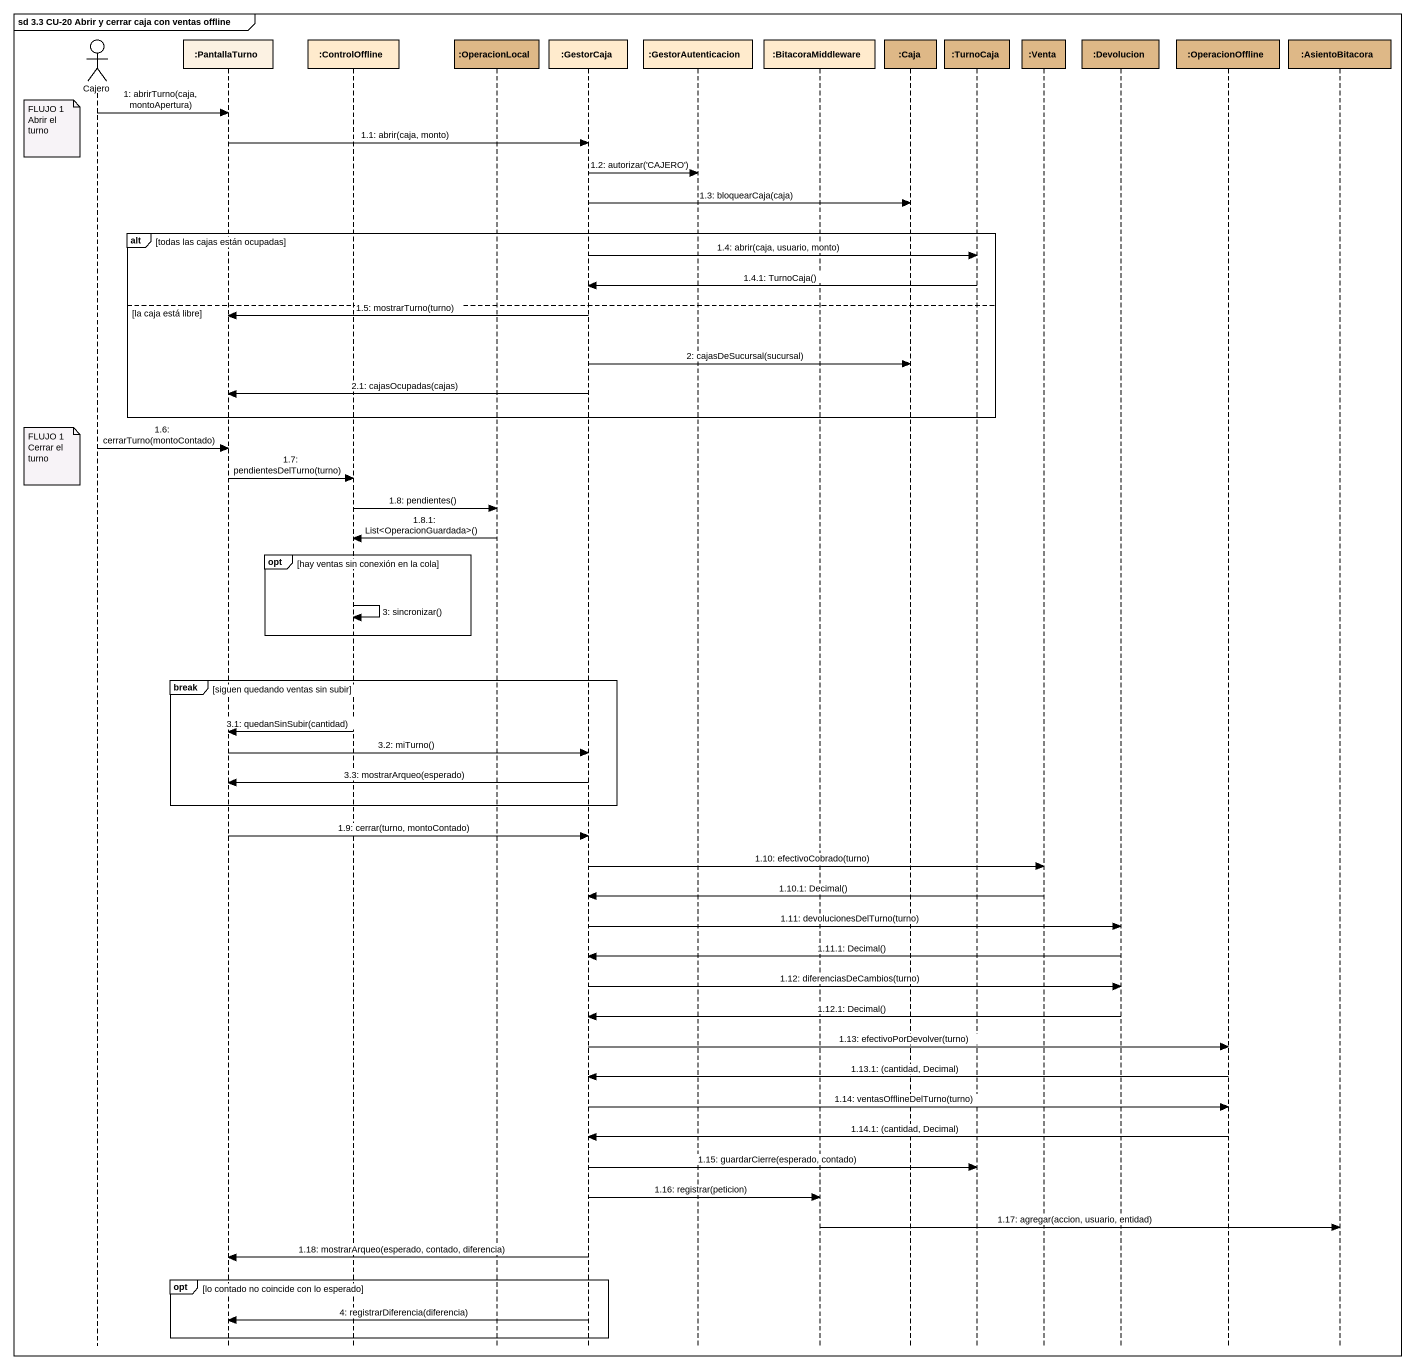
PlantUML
@startuml
mainframe sd 3.3 CU-20 Abrir y cerrar caja con ventas offline
hide footbox
actor Cajero
participant ":PantallaTurno" as PantallaTurno
participant ":ControlOffline" as ControlOffline #FFEBCD
participant ":OperacionLocal" as OperacionLocal #DEB887
participant ":GestorCaja" as GestorCaja #FFEBCD
participant ":GestorAutenticacion" as GestorAutenticacion #FFEBCD
participant ":BitacoraMiddleware" as BitacoraMiddleware #FFEBCD
participant ":Caja" as Caja #DEB887
participant ":TurnoCaja" as TurnoCaja #DEB887
participant ":Venta" as Venta #DEB887
participant ":Devolucion" as Devolucion #DEB887
participant ":OperacionOffline" as OperacionOffline #DEB887
participant ":AsientoBitacora" as AsientoBitacora #DEB887

Cajero -> PantallaTurno : 1: abrirTurno(caja, montoApertura)
note left of Cajero
  FLUJO 1
  Abrir el turno
end note
PantallaTurno -> GestorCaja : 1.1: abrir(caja, monto)
GestorCaja -> GestorAutenticacion : 1.2: autorizar('CAJERO')
GestorCaja -> Caja : 1.3: bloquearCaja(caja)
alt todas las cajas están ocupadas
  GestorCaja -> TurnoCaja : 1.4: abrir(caja, usuario, monto)
  TurnoCaja -> GestorCaja : 1.4.1: TurnoCaja()
else la caja está libre
  GestorCaja -> PantallaTurno : 1.5: mostrarTurno(turno)
  GestorCaja -> Caja : 2: cajasDeSucursal(sucursal)
  GestorCaja -> PantallaTurno : 2.1: cajasOcupadas(cajas)
end
Cajero -> PantallaTurno : 1.6: cerrarTurno(montoContado)
note left of Cajero : FLUJO 1 Cerrar el turno
PantallaTurno -> ControlOffline : 1.7: pendientesDelTurno(turno)
ControlOffline -> OperacionLocal : 1.8: pendientes()
OperacionLocal -> ControlOffline : 1.8.1: List<OperacionGuardada>()
opt hay ventas sin conexión en la cola
  ControlOffline -> ControlOffline : 3: sincronizar()
end
break siguen quedando ventas sin subir
  ControlOffline -> PantallaTurno : 3.1: quedanSinSubir(cantidad)
  PantallaTurno -> GestorCaja : 3.2: miTurno()
  GestorCaja -> PantallaTurno : 3.3: mostrarArqueo(esperado)
end
PantallaTurno -> GestorCaja : 1.9: cerrar(turno, montoContado)
GestorCaja -> Venta : 1.10: efectivoCobrado(turno)
Venta -> GestorCaja : 1.10.1: Decimal()
GestorCaja -> Devolucion : 1.11: devolucionesDelTurno(turno)
Devolucion -> GestorCaja : 1.11.1: Decimal()
GestorCaja -> Devolucion : 1.12: diferenciasDeCambios(turno)
Devolucion -> GestorCaja : 1.12.1: Decimal()
GestorCaja -> OperacionOffline : 1.13: efectivoPorDevolver(turno)
OperacionOffline -> GestorCaja : 1.13.1: (cantidad, Decimal)
GestorCaja -> OperacionOffline : 1.14: ventasOfflineDelTurno(turno)
OperacionOffline -> GestorCaja : 1.14.1: (cantidad, Decimal)
GestorCaja -> TurnoCaja : 1.15: guardarCierre(esperado, contado)
GestorCaja -> BitacoraMiddleware : 1.16: registrar(peticion)
BitacoraMiddleware -> AsientoBitacora : 1.17: agregar(accion, usuario, entidad)
GestorCaja -> PantallaTurno : 1.18: mostrarArqueo(esperado, contado, diferencia)
opt lo contado no coincide con lo esperado
  GestorCaja -> PantallaTurno : 4: registrarDiferencia(diferencia)
end
@enduml
